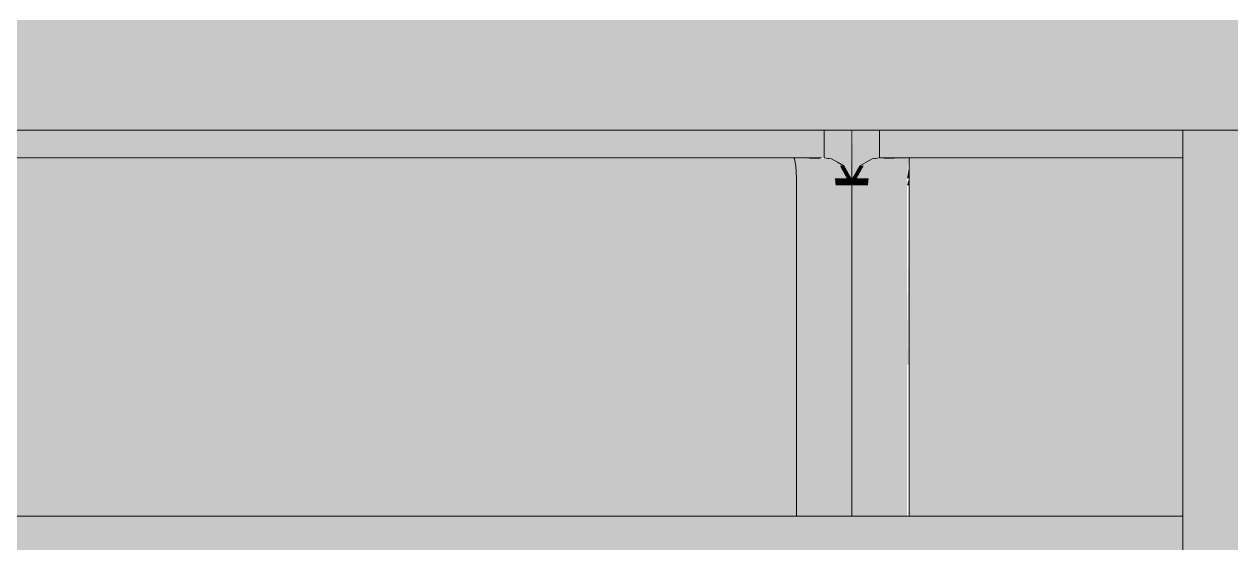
# Model space of a CAD drawing. Header units: centimetres. Extents: x -4381 to 5639, y -3920 to 4826.
# Drawn here: x 80.2209 to 80.6583, y 32.4639 to 32.6521 of the extents above; entities that cross this region are included whole.
import ezdxf
from ezdxf.xclip import XClip

# ---------------------------------------------------------------- set-up
doc = ezdxf.new("R2010")
doc.units = ezdxf.units.CM
doc.header["$MEASUREMENT"] = 0
doc.header["$XCLIPFRAME"] = 0
doc.set_wipeout_variables(frame=1)
doc.linetypes.add('Wipeout_Contour', pattern=[100, 0, -100])
for name, color, linetype in [('01- MOBILIER', 7, 'Continuous'), ('Drawing & Figure', 7, 'Continuous'), ('Structural - Bearing', 7, 'Continuous')]:
    doc.layers.add(name, color=color, linetype=linetype)
for name, color, linetype, lineweight in [('01- MOBILIER_Pen_No__1', 7, 'Continuous', 5), ('01- MOBILIER_Pen_No__101', 252, 'Continuous', 5), ('01- MOBILIER_Pen_No__18', 9, 'Continuous', 5), ('01- MOBILIER_Pen_No__2', 8, 'Continuous', 5), ('01- MOBILIER_Pen_No__7', 7, 'Continuous', 5)]:
    doc.layers.add(name, color=color, linetype=linetype, lineweight=lineweight)
for name, color, linetype, lineweight, true_color in [('01- MOBILIER_Pen_No__102', 7, 'Continuous', 5, 0xcccccc), ('01- MOBILIER_Pen_No__119', 7, 'Continuous', 5, 0xdecbcb), ('01- MOBILIER_Pen_No__160', 7, 'Continuous', 5, 0xdae3bb), ('01- MOBILIER_Pen_No__186', 7, 'Continuous', 5, 0xe8e8e8), ('01- MOBILIER_Pen_No__62', 7, 'Continuous', 5, 0xaaaaaa)]:
    doc.layers.add(name, color=color, linetype=linetype, lineweight=lineweight, true_color=true_color)

# ---------------------------------------------------------------- blocks, each defined once
blk = doc.blocks.new('Drawing_7_7', base_point=(-363.09186, 32.20361))
at = {"color": 254, "linetype": 'Wipeout_Contour', "lineweight": 0, "ltscale": 347.717421}
blk.add_wipeout([(80.64093, 32.20361), (80.68093, 32.20361), (80.68093, 32.61361), (80.64093, 32.61361)], dxfattribs=at).dxf.layer = '01- MOBILIER'
at = {"layer": '01- MOBILIER_Pen_No__160', "linetype": 'Continuous', "ltscale": 10}
blk.add_hatch(color=256, dxfattribs=at).paths.add_polyline_path([(80.64093, 32.20361), (80.68093, 32.20361), (80.68093, 32.61361), (80.64093, 32.61361)])
at = {"color": 254, "linetype": 'Wipeout_Contour', "lineweight": 0, "ltscale": 347.687488}
blk.add_wipeout([(80.54173, 32.52861), (80.64093, 32.52861), (80.64093, 32.59361), (80.54173, 32.59361)], dxfattribs=at).dxf.layer = '01- MOBILIER'
at = {"layer": '01- MOBILIER_Pen_No__18', "linetype": 'Continuous', "ltscale": 10}
blk.add_hatch(color=256, dxfattribs=at).paths.add_polyline_path([(80.54173, 32.52861), (80.64093, 32.52861), (80.64093, 32.59361), (80.54173, 32.59361)])
at = {"color": 254, "linetype": 'Wipeout_Contour', "lineweight": 0, "ltscale": 259.964916}
blk.add_wipeout([(80.54173, 32.52861), (80.54173, 32.59361), (80.54093, 32.52861)], dxfattribs=at).dxf.layer = '01- MOBILIER'
at = {"layer": '01- MOBILIER_Pen_No__18', "linetype": 'Continuous', "ltscale": 10}
blk.add_hatch(color=256, dxfattribs=at).paths.add_polyline_path([(80.54173, 32.52861), (80.54173, 32.59361), (80.54093, 32.52861)])
at = {"color": 254, "linetype": 'Wipeout_Contour', "lineweight": 0, "ltscale": 347.486746}
blk.add_wipeout([(80.54093, 32.52861), (80.54093, 32.59361), (80.53328, 32.59361), (80.53328, 32.52861)], dxfattribs=at).dxf.layer = '01- MOBILIER'
at = {"layer": '01- MOBILIER_Pen_No__62', "linetype": 'Continuous', "ltscale": 10}
blk.add_hatch(color=256, dxfattribs=at).paths.add_polyline_path([(80.54093, 32.52861), (80.54093, 32.59361), (80.53328, 32.59361), (80.53328, 32.52861)])
at = {"color": 254, "linetype": 'Wipeout_Contour', "lineweight": 0, "ltscale": 347.738376}
blk.add_wipeout([(80.54173, 32.59361), (80.64093, 32.59361), (80.64093, 32.5962), (80.54173, 32.5962)], dxfattribs=at).dxf.layer = '01- MOBILIER'
at = {"color": 254, "linetype": 'Wipeout_Contour', "lineweight": 0, "ltscale": 347.460529}
blk.add_wipeout([(80.52679, 32.59361), (80.52679, 32.52861), (80.53328, 32.52861), (80.53328, 32.59361)], dxfattribs=at).dxf.layer = '01- MOBILIER'
at = {"color": 254, "linetype": 'Wipeout_Contour', "lineweight": 0, "ltscale": 347.59769}
blk.add_wipeout([(80.54173, 32.52861), (80.54173, 32.47361), (80.64093, 32.47361), (80.64093, 32.52861)], dxfattribs=at).dxf.layer = '01- MOBILIER'
at = {"layer": '01- MOBILIER_Pen_No__101', "linetype": 'Continuous', "ltscale": 10}
blk.add_hatch(color=256, dxfattribs=at).paths.add_polyline_path([(80.52679, 32.59361), (80.52679, 32.52861), (80.53328, 32.52861), (80.53328, 32.59361)])
at = {"layer": '01- MOBILIER_Pen_No__18', "linetype": 'Continuous', "ltscale": 10}
for points in [[(80.54173, 32.59361), (80.64093, 32.59361), (80.64093, 32.5962), (80.54173, 32.5962)], [(80.54093, 32.47361), (80.54173, 32.52861)], [(80.54173, 32.52861), (80.54173, 32.47361), (80.64093, 32.47361), (80.64093, 32.52861)]]:
    blk.add_hatch(color=256, dxfattribs=at).paths.add_polyline_path(points)
at = {"color": 254, "linetype": 'Wipeout_Contour', "lineweight": 0, "ltscale": 260.014853}
blk.add_wipeout([(80.54173, 32.59361), (80.54173, 32.5962), (80.54093, 32.59361)], dxfattribs=at).dxf.layer = '01- MOBILIER'
at = {"color": 254, "linetype": 'Wipeout_Contour', "lineweight": 0, "ltscale": 347.440469}
blk.add_wipeout([(80.52679, 32.52861), (80.52679, 32.59361), (80.52246, 32.59361), (80.52246, 32.52861)], dxfattribs=at).dxf.layer = '01- MOBILIER'
at = {"color": 254, "linetype": 'Wipeout_Contour', "lineweight": 0, "ltscale": 347.396895}
blk.add_wipeout([(80.53328, 32.47361), (80.54093, 32.47361), (80.54093, 32.52861), (80.53328, 32.52861)], dxfattribs=at).dxf.layer = '01- MOBILIER'
at = {"layer": '01- MOBILIER_Pen_No__18', "linetype": 'Continuous', "ltscale": 10}
blk.add_hatch(color=256, dxfattribs=at).paths.add_polyline_path([(80.54173, 32.59361), (80.54173, 32.5962), (80.54093, 32.59361)])
at = {"layer": '01- MOBILIER_Pen_No__2', "linetype": 'Continuous', "ltscale": 10}
blk.add_hatch(color=256, dxfattribs=at).paths.add_polyline_path([(80.52679, 32.52861), (80.52679, 32.59361), (80.52246, 32.59361), (80.52246, 32.52861)])
at = {"layer": '01- MOBILIER_Pen_No__62', "linetype": 'Continuous', "ltscale": 10}
blk.add_hatch(color=256, dxfattribs=at).paths.add_polyline_path([(80.53328, 32.47361), (80.54093, 32.47361), (80.54093, 32.52861), (80.53328, 32.52861)])
at = {"color": 254, "linetype": 'Wipeout_Contour', "lineweight": 0, "ltscale": 347.525859}
blk.add_wipeout([(80.54093, 32.59361), (80.54097, 32.5962), (80.53341, 32.5962), (80.53328, 32.59361)], dxfattribs=at).dxf.layer = '01- MOBILIER'
at = {"color": 254, "linetype": 'Wipeout_Contour', "lineweight": 0, "ltscale": 347.429618}
blk.add_wipeout([(80.52246, 32.52861), (80.52246, 32.59361), (80.52093, 32.59361), (80.52093, 32.52861)], dxfattribs=at).dxf.layer = '01- MOBILIER'
at = {"color": 254, "linetype": 'Wipeout_Contour', "lineweight": 0, "ltscale": 347.370671}
blk.add_wipeout([(80.52679, 32.52861), (80.52679, 32.47361), (80.53328, 32.47361), (80.53328, 32.52861)], dxfattribs=at).dxf.layer = '01- MOBILIER'
at = {"layer": '01- MOBILIER_Pen_No__101', "linetype": 'Continuous', "ltscale": 10}
for points in [[(80.52246, 32.52861), (80.52246, 32.59361), (80.52093, 32.59361), (80.52093, 32.52861)], [(80.52679, 32.52861), (80.52679, 32.47361), (80.53328, 32.47361), (80.53328, 32.52861)]]:
    blk.add_hatch(color=256, dxfattribs=at).paths.add_polyline_path(points)
at = {"layer": '01- MOBILIER_Pen_No__18', "linetype": 'Continuous', "ltscale": 10}
blk.add_hatch(color=256, dxfattribs=at).paths.add_polyline_path([(80.54093, 32.59361), (80.54097, 32.5962), (80.53341, 32.5962), (80.53328, 32.59361)])
at = {"color": 254, "linetype": 'Wipeout_Contour', "lineweight": 0, "ltscale": 347.743672}
blk.add_wipeout([(80.54173, 32.5962), (80.64093, 32.5962), (80.64093, 32.60068), (80.54173, 32.60068)], dxfattribs=at).dxf.layer = '01- MOBILIER'
at = {"color": 254, "linetype": 'Wipeout_Contour', "lineweight": 0, "ltscale": 347.496093}
blk.add_wipeout([(80.52679, 32.59361), (80.53328, 32.59361), (80.53341, 32.5962), (80.52704, 32.5962)], dxfattribs=at).dxf.layer = '01- MOBILIER'
at = {"color": 254, "linetype": 'Wipeout_Contour', "lineweight": 0, "ltscale": 347.350606}
blk.add_wipeout([(80.52246, 32.47361), (80.52679, 32.47361), (80.52679, 32.52861), (80.52246, 32.52861)], dxfattribs=at).dxf.layer = '01- MOBILIER'
at = {"layer": '01- MOBILIER_Pen_No__101', "linetype": 'Continuous', "ltscale": 10}
blk.add_hatch(color=256, dxfattribs=at).paths.add_polyline_path([(80.52679, 32.59361), (80.53328, 32.59361), (80.53341, 32.5962), (80.52704, 32.5962)])
at = {"layer": '01- MOBILIER_Pen_No__186', "linetype": 'Continuous', "ltscale": 10}
blk.add_hatch(color=256, dxfattribs=at).paths.add_polyline_path([(80.54173, 32.5962), (80.64093, 32.5962), (80.64093, 32.60068), (80.54173, 32.60068)])
at = {"layer": '01- MOBILIER_Pen_No__2', "linetype": 'Continuous', "ltscale": 10}
blk.add_hatch(color=256, dxfattribs=at).paths.add_polyline_path([(80.52246, 32.47361), (80.52679, 32.47361), (80.52679, 32.52861), (80.52246, 32.52861)])
at = {"color": 254, "linetype": 'Wipeout_Contour', "lineweight": 0, "ltscale": 260.018487}
blk.add_wipeout([(80.54173, 32.5962), (80.54173, 32.60068), (80.54097, 32.5962)], dxfattribs=at).dxf.layer = '01- MOBILIER'
at = {"color": 254, "linetype": 'Wipeout_Contour', "lineweight": 0, "ltscale": 347.476835}
blk.add_wipeout([(80.52679, 32.59361), (80.52704, 32.5962), (80.52278, 32.5962), (80.52246, 32.59361)], dxfattribs=at).dxf.layer = '01- MOBILIER'
at = {"color": 254, "linetype": 'Wipeout_Contour', "lineweight": 0, "ltscale": 347.339753}
blk.add_wipeout([(80.52093, 32.47361), (80.52246, 32.47361), (80.52246, 32.52861), (80.52093, 32.52861)], dxfattribs=at).dxf.layer = '01- MOBILIER'
at = {"layer": '01- MOBILIER_Pen_No__101', "linetype": 'Continuous', "ltscale": 10}
blk.add_hatch(color=256, dxfattribs=at).paths.add_polyline_path([(80.52093, 32.47361), (80.52246, 32.47361), (80.52246, 32.52861), (80.52093, 32.52861)])
at = {"layer": '01- MOBILIER_Pen_No__186', "linetype": 'Continuous', "ltscale": 10}
blk.add_hatch(color=256, dxfattribs=at).paths.add_polyline_path([(80.54173, 32.5962), (80.54173, 32.60068), (80.54097, 32.5962)])
at = {"layer": '01- MOBILIER_Pen_No__2', "linetype": 'Continuous', "ltscale": 10}
blk.add_hatch(color=256, dxfattribs=at).paths.add_polyline_path([(80.52679, 32.59361), (80.52704, 32.5962), (80.52278, 32.5962), (80.52246, 32.59361)])
at = {"color": 254, "linetype": 'Wipeout_Contour', "lineweight": 0, "ltscale": 347.455041}
blk.add_wipeout([(80.53442, 32.60068), (80.53341, 32.5962), (80.54097, 32.5962), (80.54122, 32.60068)], dxfattribs=at).dxf.layer = '01- MOBILIER'
at = {"color": 254, "linetype": 'Wipeout_Contour', "lineweight": 0, "ltscale": 347.471699}
blk.add_wipeout([(80.52246, 32.59361), (80.52278, 32.5962), (80.52127, 32.5962), (80.52093, 32.59361)], dxfattribs=at).dxf.layer = '01- MOBILIER'
at = {"layer": '01- MOBILIER_Pen_No__101', "linetype": 'Continuous', "ltscale": 10}
blk.add_hatch(color=256, dxfattribs=at).paths.add_polyline_path([(80.52246, 32.59361), (80.52278, 32.5962), (80.52127, 32.5962), (80.52093, 32.59361)])
at = {"layer": '01- MOBILIER_Pen_No__119', "linetype": 'Continuous', "ltscale": 10}
blk.add_hatch(color=256, dxfattribs=at).paths.add_polyline_path([(80.53442, 32.60068), (80.53341, 32.5962), (80.54097, 32.5962), (80.54122, 32.60068)])
at = {"color": 254, "linetype": 'Wipeout_Contour', "lineweight": 0, "ltscale": 347.413205}
blk.add_wipeout([(80.5289, 32.60068), (80.52704, 32.5962), (80.53341, 32.5962), (80.53442, 32.60068)], dxfattribs=at).dxf.layer = '01- MOBILIER'
at = {"color": 254, "linetype": 'Wipeout_Contour', "lineweight": 0, "ltscale": 347.748982}
blk.add_wipeout([(80.54173, 32.60068), (80.64093, 32.60068), (80.64093, 32.60327), (80.54173, 32.60327)], dxfattribs=at).dxf.layer = '01- MOBILIER'
at = {"layer": '01- MOBILIER_Pen_No__18', "linetype": 'Continuous', "ltscale": 10}
blk.add_hatch(color=256, dxfattribs=at).paths.add_polyline_path([(80.5289, 32.60068), (80.52704, 32.5962), (80.53341, 32.5962), (80.53442, 32.60068)])
at = {"layer": '01- MOBILIER_Pen_No__186', "linetype": 'Continuous', "ltscale": 10}
blk.add_hatch(color=256, dxfattribs=at).paths.add_polyline_path([(80.54173, 32.60068), (80.64093, 32.60068), (80.64093, 32.60327), (80.54173, 32.60327)])
at = {"color": 254, "linetype": 'Wipeout_Contour', "lineweight": 0, "ltscale": 347.416227}
blk.add_wipeout([(80.52704, 32.5962), (80.5289, 32.60068), (80.52522, 32.60068), (80.52278, 32.5962)], dxfattribs=at).dxf.layer = '01- MOBILIER'
at = {"color": 254, "linetype": 'Wipeout_Contour', "lineweight": 0, "ltscale": 347.385985}
blk.add_wipeout([(80.54122, 32.60068), (80.54166, 32.60327), (80.53617, 32.60327), (80.53442, 32.60068)], dxfattribs=at).dxf.layer = '01- MOBILIER'
at = {"layer": '01- MOBILIER_Pen_No__101', "linetype": 'Continuous', "ltscale": 10}
blk.add_hatch(color=256, dxfattribs=at).paths.add_polyline_path([(80.52704, 32.5962), (80.5289, 32.60068), (80.52522, 32.60068), (80.52278, 32.5962)])
at = {"layer": '01- MOBILIER_Pen_No__186', "linetype": 'Continuous', "ltscale": 10}
for points in [[(80.54122, 32.60068), (80.54166, 32.60327), (80.53617, 32.60327), (80.53442, 32.60068)], [(80.54192, 32.60361), (80.64093, 32.60327)]]:
    blk.add_hatch(color=256, dxfattribs=at).paths.add_polyline_path(points)
at = {"color": 254, "linetype": 'Wipeout_Contour', "lineweight": 0, "ltscale": 347.458599}
blk.add_wipeout([(80.52278, 32.5962), (80.52522, 32.60068), (80.52386, 32.60068), (80.52127, 32.5962)], dxfattribs=at).dxf.layer = '01- MOBILIER'
at = {"color": 254, "linetype": 'Wipeout_Contour', "lineweight": 0, "ltscale": 347.344654}
blk.add_wipeout([(80.53442, 32.60068), (80.53617, 32.60327), (80.53214, 32.60327), (80.5289, 32.60068)], dxfattribs=at).dxf.layer = '01- MOBILIER'
at = {"layer": '01- MOBILIER_Pen_No__119', "linetype": 'Continuous', "ltscale": 10}
blk.add_hatch(color=256, dxfattribs=at).paths.add_polyline_path([(80.53442, 32.60068), (80.53617, 32.60327), (80.53214, 32.60327), (80.5289, 32.60068)])
at = {"layer": '01- MOBILIER_Pen_No__2', "linetype": 'Continuous', "ltscale": 10}
blk.add_hatch(color=256, dxfattribs=at).paths.add_polyline_path([(80.52278, 32.5962), (80.52522, 32.60068), (80.52386, 32.60068), (80.52127, 32.5962)])
at = {"color": 254, "linetype": 'Wipeout_Contour', "lineweight": 0, "ltscale": 260.01402}
blk.add_wipeout([(80.52093, 32.59361), (80.52127, 32.5962), (80.52127, 32.61361)], dxfattribs=at).dxf.layer = '01- MOBILIER'
at = {"color": 254, "linetype": 'Wipeout_Contour', "lineweight": 0, "ltscale": 347.387005}
blk.add_wipeout([(80.5289, 32.60068), (80.53214, 32.60327), (80.52944, 32.60327), (80.52522, 32.60068)], dxfattribs=at).dxf.layer = '01- MOBILIER'
at = {"color": 254, "linetype": 'Wipeout_Contour', "lineweight": 0, "ltscale": 260.770868}
blk.add_wipeout([(80.54166, 32.60327), (80.53718, 32.60361), (80.53617, 32.60327)], dxfattribs=at).dxf.layer = '01- MOBILIER'
at = {"layer": '01- MOBILIER_Pen_No__101', "linetype": 'Continuous', "ltscale": 10}
blk.add_hatch(color=256, dxfattribs=at).paths.add_polyline_path([(80.52093, 32.59361), (80.52127, 32.5962), (80.52127, 32.61361)])
at = {"layer": '01- MOBILIER_Pen_No__18', "linetype": 'Continuous', "ltscale": 10}
blk.add_hatch(color=256, dxfattribs=at).paths.add_polyline_path([(80.5289, 32.60068), (80.53214, 32.60327), (80.52944, 32.60327), (80.52522, 32.60068)])
at = {"layer": '01- MOBILIER_Pen_No__186', "linetype": 'Continuous', "ltscale": 10}
blk.add_hatch(color=256, dxfattribs=at).paths.add_polyline_path([(80.54166, 32.60327), (80.53718, 32.60361), (80.53617, 32.60327)])
at = {"color": 254, "linetype": 'Wipeout_Contour', "lineweight": 0, "ltscale": 347.469389}
blk.add_wipeout([(80.52522, 32.60068), (80.52944, 32.60327), (80.52835, 32.60327), (80.52386, 32.60068)], dxfattribs=at).dxf.layer = '01- MOBILIER'
at = {"color": 254, "linetype": 'Wipeout_Contour', "lineweight": 0, "ltscale": 347.385793}
blk.add_wipeout([(80.53617, 32.60327), (80.53718, 32.60361), (80.534, 32.60361), (80.53214, 32.60327)], dxfattribs=at).dxf.layer = '01- MOBILIER'
at = {"color": 254, "linetype": 'Wipeout_Contour', "lineweight": 0, "ltscale": 347.423973}
blk.add_wipeout([(80.52093, 32.52861), (80.52093, 32.59361), (80.51941, 32.59361), (80.51941, 32.52861)], dxfattribs=at).dxf.layer = '01- MOBILIER'
at = {"layer": '01- MOBILIER_Pen_No__119', "linetype": 'Continuous', "ltscale": 10}
blk.add_hatch(color=256, dxfattribs=at).paths.add_polyline_path([(80.53617, 32.60327), (80.53718, 32.60361), (80.534, 32.60361), (80.53214, 32.60327)])
at = {"layer": '01- MOBILIER_Pen_No__18', "linetype": 'Continuous', "ltscale": 10}
blk.add_hatch(color=256, dxfattribs=at).paths.add_polyline_path([(80.52093, 32.52861), (80.52093, 32.59361), (80.51941, 32.59361), (80.51941, 32.52861)])
at = {"layer": '01- MOBILIER_Pen_No__62', "linetype": 'Continuous', "ltscale": 10}
blk.add_hatch(color=256, dxfattribs=at).paths.add_polyline_path([(80.52522, 32.60068), (80.52944, 32.60327), (80.52835, 32.60327), (80.52386, 32.60068)])
at = {"color": 254, "linetype": 'Wipeout_Contour', "lineweight": 0, "ltscale": 347.596621}
blk.add_wipeout([(80.52386, 32.61361), (80.52127, 32.61361), (80.52127, 32.5962), (80.52386, 32.60068)], dxfattribs=at).dxf.layer = '01- MOBILIER'
at = {"color": 254, "linetype": 'Wipeout_Contour', "lineweight": 0, "ltscale": 347.413101}
blk.add_wipeout([(80.51941, 32.52861), (80.51941, 32.59361), (80.51508, 32.59361), (80.51508, 32.52861)], dxfattribs=at).dxf.layer = '01- MOBILIER'
at = {"layer": '01- MOBILIER_Pen_No__119', "linetype": 'Continuous', "ltscale": 10}
blk.add_hatch(color=256, dxfattribs=at).paths.add_polyline_path([(80.51941, 32.52861), (80.51941, 32.59361), (80.51508, 32.59361), (80.51508, 32.52861)])
at = {"layer": '01- MOBILIER_Pen_No__2', "linetype": 'Continuous', "ltscale": 10}
blk.add_hatch(color=256, dxfattribs=at).paths.add_polyline_path([(80.52386, 32.61361), (80.52127, 32.61361), (80.52127, 32.5962), (80.52386, 32.60068)])
at = {"color": 254, "linetype": 'Wipeout_Contour', "lineweight": 0, "ltscale": 347.590935}
blk.add_wipeout([(80.52386, 32.60068), (80.52835, 32.60327), (80.52835, 32.61361), (80.52386, 32.61361)], dxfattribs=at).dxf.layer = '01- MOBILIER'
at = {"color": 254, "linetype": 'Wipeout_Contour', "lineweight": 0, "ltscale": 347.483273}
blk.add_wipeout([(80.52093, 32.59361), (80.52059, 32.5962), (80.51909, 32.5962), (80.51941, 32.59361)], dxfattribs=at).dxf.layer = '01- MOBILIER'
at = {"color": 254, "linetype": 'Wipeout_Contour', "lineweight": 0, "ltscale": 347.393024}
blk.add_wipeout([(80.50859, 32.59361), (80.50859, 32.52861), (80.51508, 32.52861), (80.51508, 32.59361)], dxfattribs=at).dxf.layer = '01- MOBILIER'
at = {"color": 254, "linetype": 'Wipeout_Contour', "lineweight": 0, "ltscale": 347.334106}
blk.add_wipeout([(80.51941, 32.47361), (80.52093, 32.47361), (80.52093, 32.52861), (80.51941, 32.52861)], dxfattribs=at).dxf.layer = '01- MOBILIER'
at = {"layer": '01- MOBILIER_Pen_No__102', "linetype": 'Continuous', "ltscale": 10}
blk.add_hatch(color=256, dxfattribs=at).paths.add_polyline_path([(80.52093, 32.59361), (80.52059, 32.5962), (80.51909, 32.5962), (80.51941, 32.59361)])
at = {"layer": '01- MOBILIER_Pen_No__119', "linetype": 'Continuous', "ltscale": 10}
blk.add_hatch(color=256, dxfattribs=at).paths.add_polyline_path([(80.50859, 32.59361), (80.50859, 32.52861), (80.51508, 32.52861), (80.51508, 32.59361)])
at = {"layer": '01- MOBILIER_Pen_No__18', "linetype": 'Continuous', "ltscale": 10}
blk.add_hatch(color=256, dxfattribs=at).paths.add_polyline_path([(80.51941, 32.47361), (80.52093, 32.47361), (80.52093, 32.52861), (80.51941, 32.52861)])
at = {"layer": '01- MOBILIER_Pen_No__62', "linetype": 'Continuous', "ltscale": 10}
blk.add_hatch(color=256, dxfattribs=at).paths.add_polyline_path([(80.52386, 32.60068), (80.52835, 32.60327), (80.52835, 32.61361), (80.52386, 32.61361)])
at = {"color": 254, "linetype": 'Wipeout_Contour', "lineweight": 0, "ltscale": 347.542687}
blk.add_wipeout([(80.52835, 32.61361), (80.52835, 32.60327), (80.53093, 32.60361), (80.53093, 32.61361)], dxfattribs=at).dxf.layer = '01- MOBILIER'
at = {"color": 254, "linetype": 'Wipeout_Contour', "lineweight": 0, "ltscale": 347.478401}
blk.add_wipeout([(80.51941, 32.59361), (80.51909, 32.5962), (80.51483, 32.5962), (80.51508, 32.59361)], dxfattribs=at).dxf.layer = '01- MOBILIER'
at = {"color": 254, "linetype": 'Wipeout_Contour', "lineweight": 0, "ltscale": 347.366799}
blk.add_wipeout([(80.50859, 32.52861), (80.50859, 32.59361), (80.50093, 32.59361), (80.50093, 32.52861)], dxfattribs=at).dxf.layer = '01- MOBILIER'
at = {"color": 254, "linetype": 'Wipeout_Contour', "lineweight": 0, "ltscale": 347.323228}
blk.add_wipeout([(80.51508, 32.52861), (80.51508, 32.47361), (80.51941, 32.47361), (80.51941, 32.52861)], dxfattribs=at).dxf.layer = '01- MOBILIER'
at = {"layer": '01- MOBILIER_Pen_No__119', "linetype": 'Continuous', "ltscale": 10}
blk.add_hatch(color=256, dxfattribs=at).paths.add_polyline_path([(80.51508, 32.52861), (80.51508, 32.47361), (80.51941, 32.47361), (80.51941, 32.52861)])
at = {"layer": '01- MOBILIER_Pen_No__18', "linetype": 'Continuous', "ltscale": 10}
for points in [[(80.52835, 32.61361), (80.52835, 32.60327), (80.53093, 32.60361), (80.53093, 32.61361)], [(80.50859, 32.52861), (80.50859, 32.59361), (80.50093, 32.59361), (80.50093, 32.52861)]]:
    blk.add_hatch(color=256, dxfattribs=at).paths.add_polyline_path(points)
at = {"layer": '01- MOBILIER_Pen_No__186', "linetype": 'Continuous', "ltscale": 10}
blk.add_hatch(color=256, dxfattribs=at).paths.add_polyline_path([(80.51941, 32.59361), (80.51909, 32.5962), (80.51483, 32.5962), (80.51508, 32.59361)])
at = {"color": 254, "linetype": 'Wipeout_Contour', "lineweight": 0, "ltscale": 347.738842}
blk.add_wipeout([(80.53093, 32.60361), (80.64093, 32.60361), (80.64093, 32.61361), (80.53093, 32.61361)], dxfattribs=at).dxf.layer = '01- MOBILIER'
at = {"color": 254, "linetype": 'Wipeout_Contour', "lineweight": 0, "ltscale": 347.459223}
blk.add_wipeout([(80.51483, 32.5962), (80.50845, 32.5962), (80.50859, 32.59361), (80.51508, 32.59361)], dxfattribs=at).dxf.layer = '01- MOBILIER'
at = {"color": 254, "linetype": 'Wipeout_Contour', "lineweight": 0, "ltscale": 345.942926}
blk.add_wipeout([(80.50093, 32.52861), (80.50093, 32.59361), (79.74173, 32.59361), (79.74173, 32.52861)], dxfattribs=at).dxf.layer = '01- MOBILIER'
at = {"color": 254, "linetype": 'Wipeout_Contour', "lineweight": 0, "ltscale": 347.303151}
blk.add_wipeout([(80.50859, 32.52861), (80.50859, 32.47361), (80.51508, 32.47361), (80.51508, 32.52861)], dxfattribs=at).dxf.layer = '01- MOBILIER'
at = {"layer": '01- MOBILIER_Pen_No__102', "linetype": 'Continuous', "ltscale": 10}
blk.add_hatch(color=256, dxfattribs=at).paths.add_polyline_path([(80.53093, 32.60361), (80.64093, 32.60361), (80.64093, 32.61361), (80.53093, 32.61361)])
at = {"layer": '01- MOBILIER_Pen_No__119', "linetype": 'Continuous', "ltscale": 10}
blk.add_hatch(color=256, dxfattribs=at).paths.add_polyline_path([(80.50859, 32.52861), (80.50859, 32.47361), (80.51508, 32.47361), (80.51508, 32.52861)])
at = {"layer": '01- MOBILIER_Pen_No__18', "linetype": 'Continuous', "ltscale": 10}
blk.add_hatch(color=256, dxfattribs=at).paths.add_polyline_path([(80.50093, 32.52861), (80.50093, 32.59361), (79.74173, 32.59361), (79.74173, 32.52861)])
at = {"layer": '01- MOBILIER_Pen_No__186', "linetype": 'Continuous', "ltscale": 10}
blk.add_hatch(color=256, dxfattribs=at).paths.add_polyline_path([(80.51483, 32.5962), (80.50845, 32.5962), (80.50859, 32.59361), (80.51508, 32.59361)])
at = {"color": 254, "linetype": 'Wipeout_Contour', "lineweight": 0, "ltscale": 1398.469798}
blk.add_wipeout([(80.53093, 32.65361), (80.72093, 32.65361), (80.72093, 32.61361), (80.68093, 32.61361), (80.68093, 32.60361), (81.31093, 32.60361), (81.31093, 32.98796), (81.30999, 32.99254), (81.30787, 32.99561), (81.30469, 32.99767), (81.29995, 32.99858), (80.54192, 32.99858), (80.53718, 32.99767), (80.534, 32.99561), (80.53188, 32.99254), (80.53093, 32.98796)], dxfattribs=at).dxf.layer = '01- MOBILIER'
at = {"color": 254, "linetype": 'Wipeout_Contour', "lineweight": 0, "ltscale": 347.50672}
blk.add_wipeout([(80.52059, 32.5962), (80.51801, 32.60068), (80.51665, 32.60068), (80.51909, 32.5962)], dxfattribs=at).dxf.layer = '01- MOBILIER'
at = {"color": 254, "linetype": 'Wipeout_Contour', "lineweight": 0, "ltscale": 347.429503}
blk.add_wipeout([(80.50859, 32.59361), (80.50845, 32.5962), (80.5009, 32.5962), (80.50093, 32.59361)], dxfattribs=at).dxf.layer = '01- MOBILIER'
at = {"color": 254, "linetype": 'Wipeout_Contour', "lineweight": 0, "ltscale": 347.276917}
blk.add_wipeout([(80.50093, 32.47361), (80.50859, 32.47361), (80.50859, 32.52861), (80.50093, 32.52861)], dxfattribs=at).dxf.layer = '01- MOBILIER'
at = {"layer": '01- MOBILIER_Pen_No__102', "linetype": 'Continuous', "ltscale": 10}
blk.add_hatch(color=256, dxfattribs=at).paths.add_polyline_path([(80.50859, 32.59361), (80.50845, 32.5962), (80.5009, 32.5962), (80.50093, 32.59361)])
at = {"layer": '01- MOBILIER_Pen_No__18', "linetype": 'Continuous', "ltscale": 10}
blk.add_hatch(color=256, dxfattribs=at).paths.add_polyline_path([(80.50093, 32.47361), (80.50859, 32.47361), (80.50859, 32.52861), (80.50093, 32.52861)])
at = {"layer": '01- MOBILIER_Pen_No__186', "linetype": 'Continuous', "ltscale": 10}
blk.add_hatch(color=256, dxfattribs=at).paths.add_polyline_path([(80.52059, 32.5962), (80.51801, 32.60068), (80.51665, 32.60068), (80.51909, 32.5962)])
at = {"color": 254, "linetype": 'Wipeout_Contour', "lineweight": 0, "ltscale": 347.549075}
blk.add_wipeout([(80.51909, 32.5962), (80.51665, 32.60068), (80.51296, 32.60068), (80.51483, 32.5962)], dxfattribs=at).dxf.layer = '01- MOBILIER'
at = {"color": 254, "linetype": 'Wipeout_Contour', "lineweight": 0, "ltscale": 345.99408}
blk.add_wipeout([(80.50093, 32.59361), (80.5009, 32.5962), (79.74173, 32.5962), (79.74173, 32.59361)], dxfattribs=at).dxf.layer = '01- MOBILIER'
at = {"color": 254, "linetype": 'Wipeout_Contour', "lineweight": 0, "ltscale": 345.852677}
blk.add_wipeout([(79.74173, 32.47361), (80.50093, 32.47361), (80.50093, 32.52861), (79.74173, 32.52861)], dxfattribs=at).dxf.layer = '01- MOBILIER'
at = {"layer": '01- MOBILIER_Pen_No__18', "linetype": 'Continuous', "ltscale": 10}
for points in [[(80.50093, 32.59361), (80.5009, 32.5962), (79.74173, 32.5962), (79.74173, 32.59361)], [(79.74173, 32.47361), (80.50093, 32.47361), (80.50093, 32.52861), (79.74173, 32.52861)]]:
    blk.add_hatch(color=256, dxfattribs=at).paths.add_polyline_path(points)
at = {"layer": '01- MOBILIER_Pen_No__186', "linetype": 'Continuous', "ltscale": 10}
blk.add_hatch(color=256, dxfattribs=at).paths.add_polyline_path([(80.51909, 32.5962), (80.51665, 32.60068), (80.51296, 32.60068), (80.51483, 32.5962)])
at = {"color": 254, "linetype": 'Wipeout_Contour', "lineweight": 0, "ltscale": 260.012558}
blk.add_wipeout([(80.52059, 32.5962), (80.52093, 32.59361), (80.52093, 32.61361)], dxfattribs=at).dxf.layer = '01- MOBILIER'
at = {"color": 254, "linetype": 'Wipeout_Contour', "lineweight": 0, "ltscale": 347.552306}
blk.add_wipeout([(80.50744, 32.60068), (80.50845, 32.5962), (80.51483, 32.5962), (80.51296, 32.60068)], dxfattribs=at).dxf.layer = '01- MOBILIER'
at = {"layer": '01- MOBILIER_Pen_No__18', "linetype": 'Continuous', "ltscale": 10}
blk.add_hatch(color=256, dxfattribs=at).paths.add_polyline_path([(80.52059, 32.5962), (80.52093, 32.59361), (80.52093, 32.61361)])
at = {"layer": '01- MOBILIER_Pen_No__186', "linetype": 'Continuous', "ltscale": 10}
blk.add_hatch(color=256, dxfattribs=at).paths.add_polyline_path([(80.50744, 32.60068), (80.50845, 32.5962), (80.51483, 32.5962), (80.51296, 32.60068)])
at = {"color": 254, "linetype": 'Wipeout_Contour', "lineweight": 0, "ltscale": 347.510719}
blk.add_wipeout([(80.50065, 32.60068), (80.5009, 32.5962), (80.50845, 32.5962), (80.50744, 32.60068)], dxfattribs=at).dxf.layer = '01- MOBILIER'
at = {"color": 254, "linetype": 'Wipeout_Contour', "lineweight": 0, "ltscale": 434.287137}
blk.add_wipeout([(80.51801, 32.60068), (80.51574, 32.60199), (80.51352, 32.60327), (80.51243, 32.60327), (80.51665, 32.60068)], dxfattribs=at).dxf.layer = '01- MOBILIER'
at = {"layer": '01- MOBILIER_Pen_No__186', "linetype": 'Continuous', "ltscale": 10}
for points in [[(80.50065, 32.60068), (80.5009, 32.5962), (80.50845, 32.5962), (80.50744, 32.60068)], [(80.51801, 32.60068), (80.51574, 32.60199), (80.51352, 32.60327), (80.51243, 32.60327), (80.51665, 32.60068)]]:
    blk.add_hatch(color=256, dxfattribs=at).paths.add_polyline_path(points)
at = {"color": 254, "linetype": 'Wipeout_Contour', "lineweight": 0, "ltscale": 345.999404}
blk.add_wipeout([(80.5009, 32.5962), (80.50065, 32.60068), (79.74173, 32.60068), (79.74173, 32.5962)], dxfattribs=at).dxf.layer = '01- MOBILIER'
at = {"color": 254, "linetype": 'Wipeout_Contour', "lineweight": 0, "ltscale": 347.588873}
blk.add_wipeout([(80.51665, 32.60068), (80.51243, 32.60327), (80.50973, 32.60327), (80.51296, 32.60068)], dxfattribs=at).dxf.layer = '01- MOBILIER'
at = {"layer": '01- MOBILIER_Pen_No__186', "linetype": 'Continuous', "ltscale": 10}
for points in [[(80.5009, 32.5962), (80.50065, 32.60068), (79.74173, 32.60068), (79.74173, 32.5962)], [(80.51665, 32.60068), (80.51243, 32.60327), (80.50973, 32.60327), (80.51296, 32.60068)]]:
    blk.add_hatch(color=256, dxfattribs=at).paths.add_polyline_path(points)
at = {"color": 254, "linetype": 'Wipeout_Contour', "lineweight": 0, "ltscale": 347.583478}
blk.add_wipeout([(80.51801, 32.60068), (80.52059, 32.5962), (80.52059, 32.61361), (80.51801, 32.61361)], dxfattribs=at).dxf.layer = '01- MOBILIER'
at = {"color": 254, "linetype": 'Wipeout_Contour', "lineweight": 0, "ltscale": 347.631293}
blk.add_wipeout([(80.51296, 32.60068), (80.50973, 32.60327), (80.5057, 32.60327), (80.50744, 32.60068)], dxfattribs=at).dxf.layer = '01- MOBILIER'
at = {"layer": '01- MOBILIER_Pen_No__186', "linetype": 'Continuous', "ltscale": 10}
for points in [[(80.51801, 32.60068), (80.52059, 32.5962), (80.52059, 32.61361), (80.51801, 32.61361)], [(80.51296, 32.60068), (80.50973, 32.60327), (80.5057, 32.60327), (80.50744, 32.60068)]]:
    blk.add_hatch(color=256, dxfattribs=at).paths.add_polyline_path(points)
at = {"color": 254, "linetype": 'Wipeout_Contour', "lineweight": 0, "ltscale": 347.551809}
blk.add_wipeout([(80.51352, 32.61361), (80.51352, 32.60327), (80.51801, 32.60068), (80.51801, 32.61361)], dxfattribs=at).dxf.layer = '01- MOBILIER'
at = {"color": 254, "linetype": 'Wipeout_Contour', "lineweight": 0, "ltscale": 347.59025}
blk.add_wipeout([(80.50744, 32.60068), (80.5057, 32.60327), (80.5002, 32.60327), (80.50065, 32.60068)], dxfattribs=at).dxf.layer = '01- MOBILIER'
at = {"layer": '01- MOBILIER_Pen_No__186', "linetype": 'Continuous', "ltscale": 10}
for points in [[(80.51352, 32.61361), (80.51352, 32.60327), (80.51801, 32.60068), (80.51801, 32.61361)], [(80.50744, 32.60068), (80.5057, 32.60327), (80.5002, 32.60327), (80.50065, 32.60068)]]:
    blk.add_hatch(color=256, dxfattribs=at).paths.add_polyline_path(points)
at = {"color": 254, "linetype": 'Wipeout_Contour', "lineweight": 0, "ltscale": 346.004325}
blk.add_wipeout([(80.50065, 32.60068), (80.5002, 32.60327), (79.74173, 32.60327), (79.74173, 32.60068)], dxfattribs=at).dxf.layer = '01- MOBILIER'
at = {"color": 254, "linetype": 'Wipeout_Contour', "lineweight": 0, "ltscale": 347.594631}
blk.add_wipeout([(80.50973, 32.60327), (80.50787, 32.60361), (80.50469, 32.60361), (80.5057, 32.60327)], dxfattribs=at).dxf.layer = '01- MOBILIER'
at = {"layer": '01- MOBILIER_Pen_No__186', "linetype": 'Continuous', "ltscale": 10}
for points in [[(80.50065, 32.60068), (80.5002, 32.60327), (79.74173, 32.60327), (79.74173, 32.60068)], [(80.50973, 32.60327), (80.50787, 32.60361), (80.50469, 32.60361), (80.5057, 32.60327)]]:
    blk.add_hatch(color=256, dxfattribs=at).paths.add_polyline_path(points)
at = {"color": 254, "linetype": 'Wipeout_Contour', "lineweight": 0, "ltscale": 347.478005}
blk.add_wipeout([(80.51093, 32.60361), (80.51352, 32.60327), (80.51352, 32.61361), (80.51093, 32.61361)], dxfattribs=at).dxf.layer = '01- MOBILIER'
at = {"color": 254, "linetype": 'Wipeout_Contour', "lineweight": 0, "ltscale": 260.454996}
blk.add_wipeout([(80.5057, 32.60327), (80.50469, 32.60361), (80.49995, 32.60361)], dxfattribs=at).dxf.layer = '01- MOBILIER'
at = {"layer": '01- MOBILIER_Pen_No__119', "linetype": 'Continuous', "ltscale": 10}
blk.add_hatch(color=256, dxfattribs=at).paths.add_polyline_path([(80.51093, 32.60361), (80.51352, 32.60327), (80.51352, 32.61361), (80.51093, 32.61361)])
at = {"layer": '01- MOBILIER_Pen_No__186', "linetype": 'Continuous', "ltscale": 10}
for points in [[(80.5002, 32.60327), (79.74192, 32.60361)], [(80.5057, 32.60327), (80.50469, 32.60361), (80.49995, 32.60361)]]:
    blk.add_hatch(color=256, dxfattribs=at).paths.add_polyline_path(points)
at = {"color": 254, "linetype": 'Wipeout_Contour', "lineweight": 0, "ltscale": 346.013164}
blk.add_wipeout([(79.73093, 32.61361), (79.73093, 32.60361), (80.51093, 32.60361), (80.51093, 32.61361)], dxfattribs=at).dxf.layer = '01- MOBILIER'
at = {"layer": '01- MOBILIER_Pen_No__102', "linetype": 'Continuous', "ltscale": 10}
blk.add_hatch(color=256, dxfattribs=at).paths.add_polyline_path([(79.73093, 32.61361), (79.73093, 32.60361), (80.51093, 32.60361), (80.51093, 32.61361)])
at = {"color": 254, "linetype": 'Wipeout_Contour', "lineweight": 0, "ltscale": 3608.822734}
blk.add_wipeout([(83.51688, 35.40361), (80.22093, 35.40361), (80.22093, 33.00599), (80.5009, 33.00599), (80.50845, 33.00454), (80.51483, 33.00042), (80.51909, 32.99426), (80.52093, 32.98633), (80.52246, 32.99372), (80.52704, 33.00042), (80.53341, 33.00454), (80.54097, 33.00599), (81.3009, 33.00599), (81.30845, 33.00454), (81.31483, 33.00042), (81.31909, 32.99426), (81.32093, 32.98633), (81.32246, 32.99372), (81.32704, 33.00042), (81.33341, 33.00454), (81.34097, 33.00599), (81.95312, 33.00599), (81.9557, 33.00565), (82.08127, 32.972), (82.08369, 32.971), (82.08735, 32.96734), (82.08869, 32.96234), (82.08835, 32.95975), (82.04115, 32.78361), (82.10093, 32.78361), (82.11508, 32.77775), (82.12093, 32.76361), (82.12093, 32.30361), (82.11825, 32.29361), (82.11093, 32.28629), (82.10093, 32.28361), (82.09093, 32.28361), (82.08093, 32.20361), (82.31688, 32.20361), (82.31688, 35.30361), (83.51688, 35.30361)], dxfattribs=at).dxf.layer = 'Structural - Bearing'
at = {"layer": '01- MOBILIER', "linetype": 'Continuous', "lineweight": 0, "ltscale": 10, "true_color": 0xffffff}
for points in [[(80.64093, 32.61361), (80.64093, 32.65361), (79.60093, 32.65361), (79.60093, 32.61361)], [(80.72093, 32.61361), (80.72093, 32.65361), (80.64093, 32.65361), (80.64093, 32.61361)], [(80.64093, 32.45361), (80.64093, 32.47361), (79.60093, 32.47361), (79.60093, 32.45361)]]:
    blk.add_hatch(color=7, dxfattribs=at).paths.add_polyline_path(points)
at = {"layer": '01- MOBILIER_Pen_No__1', "linetype": 'Continuous', "ltscale": 10}
for q in [(79.60093, 32.47361), (80.64093, 32.45361)]:
    blk.add_line((80.64093, 32.47361), q, dxfattribs=at)
at = {"layer": '01- MOBILIER_Pen_No__1', "linetype": 'Continuous', "ltscale": 10, "flags": 128}
blk.add_lwpolyline([(80.72093, 32.61361), (80.64093, 32.61361), (79.60093, 32.61361), (79.52093, 32.61361)], dxfattribs=at)
at = {"layer": '01- MOBILIER_Pen_No__7', "linetype": 'Continuous', "ltscale": 10}
for p, q in [((80.51093, 32.60361), (80.51093, 32.61361)), ((80.52093, 32.61361), (80.52093, 32.59361)), ((80.53093, 32.61361), (80.53093, 32.60361)), ((80.64093, 32.47361), (80.64093, 32.61361)), ((79.74192, 32.60361), (80.49995, 32.60361)), ((80.5002, 32.60327), (80.49995, 32.60361)), ((80.49995, 32.60361), (80.50469, 32.60361)), ((80.50065, 32.60068), (80.5002, 32.60327)), ((80.5009, 32.5962), (80.50065, 32.60068)), ((80.50469, 32.60361), (80.50787, 32.60361)), ((80.50787, 32.60361), (80.50999, 32.60361)), ((80.51352, 32.60327), (80.51093, 32.60361)), ((80.51093, 32.60361), (80.51093, 32.60361)), ((80.51574, 32.60199), (80.51352, 32.60327)), ((80.51801, 32.60068), (80.51574, 32.60199)), ((80.51801, 32.60068), (80.52059, 32.5962)), ((80.52127, 32.5962), (80.52386, 32.60068)), ((80.52386, 32.60068), (80.52835, 32.60327)), ((80.52835, 32.60327), (80.53093, 32.60361)), ((80.53093, 32.60361), (80.53188, 32.60361)), ((80.53188, 32.60361), (80.534, 32.60361)), ((80.534, 32.60361), (80.53718, 32.60361)), ((80.53718, 32.60361), (80.54192, 32.60361)), ((80.54173, 32.60336), (80.54192, 32.60361)), ((80.54173, 32.60068), (80.54173, 32.60327)), ((80.54173, 32.5962), (80.54173, 32.60068)), ((80.54192, 32.60361), (80.64093, 32.60361)), ((80.50093, 32.59361), (80.5009, 32.5962)), ((80.52059, 32.5962), (80.52093, 32.59361)), ((80.52093, 32.59361), (80.52127, 32.5962)), ((80.54173, 32.59361), (80.54173, 32.5962)), ((80.50093, 32.52861), (80.50093, 32.59361)), ((80.52093, 32.59361), (80.52093, 32.52861)), ((80.54173, 32.52861), (80.54173, 32.59361)), ((80.50093, 32.52861), (80.50093, 32.47361)), ((80.52093, 32.47361), (80.52093, 32.52861)), ((80.54173, 32.52861), (80.54173, 32.47361))]:
    blk.add_line(p, q, dxfattribs=at)

msp = doc.modelspace()

# ---------------------------------------------------------------- block references
at = {"layer": 'Drawing & Figure', "color": 151, "linetype": 'Continuous', "lineweight": 5, "ltscale": 10, "true_color": 0x80c2ff}
ref = msp.add_blockref('Drawing_7_7', (-363.09186, 32.20361), dxfattribs=at)
XClip(ref).set_block_clipping_path([(51.7463984619, 23.6253966175), (100.4426918859, 45.1170657245)])

doc.saveas('drawing.dxf')
